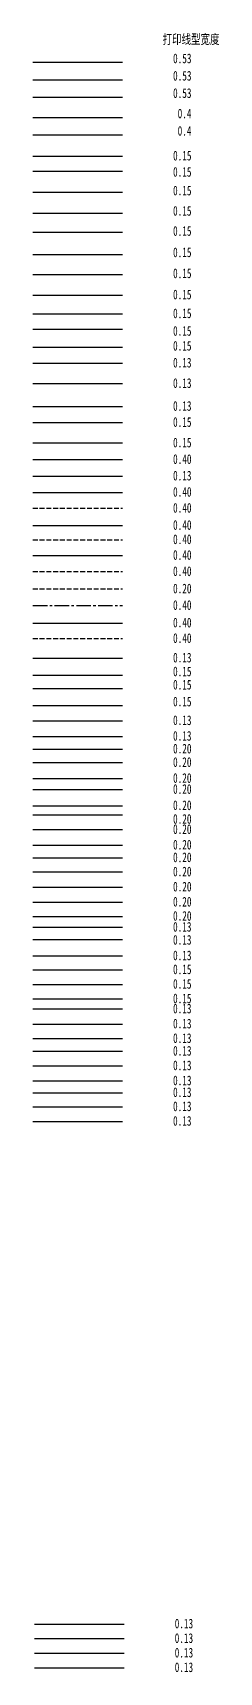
# Model space of a CAD drawing. Extents: x -25056 to 126333, y 0 to 1596596.
# Drawn here: x 116701 to 126333, y 57 to 85068 of the extents above; entities that cross this region are included whole.
import ezdxf

# ---------------------------------------------------------------- set-up
doc = ezdxf.new("R2010")
doc.units = 0
doc.header["$LTSCALE"] = 1000
for name, pattern in [('CENTER2', [1.125, 0.75, -0.125, 0.125, -0.125]), ('DASH', [0.35, 0.25, -0.1]), ('HIDDEN', [9.525, 6.35, -3.175])]:
    doc.linetypes.add(name, pattern=pattern)
for name, color, linetype in [('H-AI', 6, 'CONTINUOUS'), ('H-AI-CTRL', 6, 'HIDDEN'), ('H-AI-DIMS', 7, 'CONTINUOUS'), ('H-AI-INST', 6, 'CONTINUOUS'), ('H-AI-RECT', 7, 'CONTINUOUS'), ('H-BASE', 7, 'CONTINUOUS'), ('H-BASE-DIMS', 7, 'CONTINUOUS'), ('H-BUSH', 7, 'CONTINUOUS'), ('H-BUSH-DIMS', 7, 'CONTINUOUS'), ('H-DAPP-AAPP', 3, 'CONTINUOUS'), ('H-DAPP-ADAMP', 11, 'CONTINUOUS'), ('H-DAPP-DAMP', 3, 'CONTINUOUS'), ('H-DAPP-DAPP', 131, 'CONTINUOUS'), ('H-DAPP-DDAMP', 131, 'CONTINUOUS'), ('H-DAPP-DGRIL', 131, 'CONTINUOUS'), ('H-DAPP-EDAMP', 31, 'CONTINUOUS'), ('H-DAPP-FAPP', 3, 'CONTINUOUS'), ('H-DAPP-FDAMP', 161, 'CONTINUOUS'), ('H-DAPP-FGRIL', 161, 'CONTINUOUS'), ('H-DAPP-GRIL', 11, 'CONTINUOUS'), ('H-DIMS', 7, 'CONTINUOUS'), ('H-DIMS-DUAL', 7, 'CONTINUOUS'), ('H-DIMS-DUCT', 7, 'CONTINUOUS'), ('H-DIMS-EQUP', 7, 'CONTINUOUS'), ('H-DIMS-FIRE', 7, 'CONTINUOUS'), ('H-DIMS-VRV', 7, 'CONTINUOUS'), ('H-DUAL-FBOX', 131, 'CONTINUOUS'), ('H-DUCT', 2, 'CONTINUOUS'), ('H-DUCT-ACON', 2, 'CONTINUOUS'), ('H-DUCT-DUAL', 30, 'CONTINUOUS'), ('H-DUCT-FIRE', 20, 'CONTINUOUS'), ('H-DUCT-VENT', 2, 'CONTINUOUS'), ('H-EQUP', 4, 'CONTINUOUS'), ('H-EQUP-AHU', 4, 'CONTINUOUS'), ('H-EQUP-CHI', 4, 'CONTINUOUS'), ('H-EQUP-CT', 4, 'CONTINUOUS'), ('H-EQUP-ELSE', 4, 'CONTINUOUS'), ('H-EQUP-FANS', 4, 'CONTINUOUS'), ('H-EQUP-FBOX', 4, 'CONTINUOUS'), ('H-EQUP-FC', 4, 'CONTINUOUS'), ('H-EQUP-HEAT', 4, 'CONTINUOUS'), ('H-EQUP-HP', 4, 'CONTINUOUS'), ('H-EQUP-PUMP', 4, 'CONTINUOUS'), ('H-EQUP-SW', 4, 'CONTINUOUS'), ('H-EQUP-VRV', 4, 'CONTINUOUS'), ('H-FIRE-FBOX', 161, 'CONTINUOUS'), ('H-HOBU-DIMS', 7, 'CONTINUOUS'), ('H-HOLE', 7, 'CONTINUOUS'), ('h-hole-dims', 7, 'CONTINUOUS'), ('H-PAPP-DIMS', 7, 'CONTINUOUS'), ('H-PAPP-ELSE', 3, 'CONTINUOUS'), ('h-papp-evalv', 3, 'CONTINUOUS'), ('h-papp-valv', 3, 'CONTINUOUS'), ('H-PIPE', 1, 'CONTINUOUS'), ('H-PIPE-APPE', 7, 'CONTINUOUS'), ('H-PIPE-C', 4, 'DASH'), ('H-PIPE-CHR', 1, 'DASH'), ('H-PIPE-CHS', 1, 'CONTINUOUS'), ('H-PIPE-CR', 1, 'DASH'), ('H-PIPE-CS', 1, 'CONTINUOUS'), ('H-PIPE-CTR', 1, 'DASH'), ('H-PIPE-CTS', 1, 'CONTINUOUS'), ('H-PIPE-DIMS', 7, 'CONTINUOUS'), ('H-PIPE-HR', 1, 'DASH'), ('H-PIPE-HS', 1, 'CONTINUOUS'), ('H-PIPE-R', 1, 'CENTER2'), ('H-VALV-DIMS', 7, 'CONTINUOUS')]:
    doc.layers.add(name, color=color, linetype=linetype)
for name, color, linetype, plot in [('H-CON', 7, 'CONTINUOUS', False), ('H-CONA', 7, 'CONTINUOUS', False), ('H-CONS', 7, 'CONTINUOUS', False), ('H-CONW', 7, 'CONTINUOUS', False)]:
    doc.layers.add(name, color=color, linetype=linetype, plot=plot)
doc.styles.add('TH-STYLE1', font='STFANGSO.TTF', dxfattribs={"width": 0.7})

msp = doc.modelspace()

# ---------------------------------------------------------------- linework, layer by layer
at = {"layer": 'H-AI'}
msp.add_line((116701, 36482), (121336, 36482), dxfattribs=at)
at = {"layer": 'H-AI-CTRL'}
msp.add_line((116701, 34970), (121336, 34970), dxfattribs=at)
at = {"layer": 'H-AI-DIMS'}
msp.add_line((116701, 33667), (121336, 33667), dxfattribs=at)
at = {"layer": 'H-AI-INST'}
msp.add_line((116701, 35726), (121336, 35726), dxfattribs=at)
at = {"layer": 'H-AI-RECT'}
msp.add_line((116701, 34448), (121336, 34448), dxfattribs=at)
at = {"layer": 'H-BASE'}
msp.add_line((116701, 31500), (121336, 31500), dxfattribs=at)
at = {"layer": 'H-BASE-DIMS'}
msp.add_line((116701, 30107), (121336, 30107), dxfattribs=at)
at = {"layer": 'H-BUSH'}
msp.add_line((116701, 32911), (121336, 32911), dxfattribs=at)
at = {"layer": 'H-BUSH-DIMS'}
msp.add_line((116701, 29377), (121336, 29377), dxfattribs=at)
at = {"layer": 'H-CON'}
msp.add_line((116787, 1045), (121422, 1045), dxfattribs=at)
at = {"layer": 'H-CONA'}
msp.add_line((116787, 2555), (121422, 2555), dxfattribs=at)
at = {"layer": 'H-CONS'}
msp.add_line((116787, 290), (121422, 290), dxfattribs=at)
at = {"layer": 'H-CONW'}
msp.add_line((116787, 1800), (121422, 1800), dxfattribs=at)
at = {"layer": 'H-DAPP-AAPP'}
msp.add_line((116701, 78670), (121336, 78670), dxfattribs=at)
at = {"layer": 'H-DAPP-ADAMP'}
msp.add_line((116701, 73564), (121336, 73564), dxfattribs=at)
at = {"layer": 'H-DAPP-DAMP'}
msp.add_line((116701, 75713), (121336, 75713), dxfattribs=at)
at = {"layer": 'H-DAPP-DAPP'}
msp.add_line((116701, 76811), (121336, 76811), dxfattribs=at)
at = {"layer": 'H-DAPP-DDAMP'}
msp.add_line((116701, 71465), (121336, 71465), dxfattribs=at)
at = {"layer": 'H-DAPP-DGRIL'}
msp.add_line((116701, 68771), (121336, 68771), dxfattribs=at)
at = {"layer": 'H-DAPP-EDAMP'}
msp.add_line((116701, 74738), (121336, 74738), dxfattribs=at)
at = {"layer": 'H-DAPP-FAPP'}
msp.add_line((116701, 77899), (121336, 77899), dxfattribs=at)
at = {"layer": 'H-DAPP-FDAMP'}
msp.add_line((116701, 72526), (121336, 72526), dxfattribs=at)
at = {"layer": 'H-DAPP-FGRIL'}
msp.add_line((116701, 69694), (121336, 69694), dxfattribs=at)
at = {"layer": 'H-DAPP-GRIL'}
msp.add_line((116701, 70503), (121336, 70503), dxfattribs=at)
at = {"layer": 'H-DIMS'}
msp.add_line((116701, 38690), (121336, 38690), dxfattribs=at)
at = {"layer": 'H-DIMS-DUAL'}
msp.add_line((116701, 65694), (121336, 65694), dxfattribs=at)
at = {"layer": 'H-DIMS-DUCT'}
msp.add_line((116701, 67938), (121336, 67938), dxfattribs=at)
at = {"layer": 'H-DIMS-EQUP'}
msp.add_line((116701, 37202), (121336, 37202), dxfattribs=at)
at = {"layer": 'H-DIMS-FIRE'}
msp.add_line((116701, 66879), (121336, 66879), dxfattribs=at)
at = {"layer": 'H-DIMS-VRV'}
msp.add_line((116701, 38059), (121336, 38059), dxfattribs=at)
at = {"layer": 'H-DUAL-FBOX'}
msp.add_line((116701, 64860), (121336, 64860), dxfattribs=at)
at = {"layer": 'H-DUCT'}
msp.add_line((116701, 83537), (121336, 83537), dxfattribs=at)
at = {"layer": 'H-DUCT-ACON'}
msp.add_line((116701, 82637), (121336, 82637), dxfattribs=at)
at = {"layer": 'H-DUCT-DUAL'}
msp.add_line((116701, 79780), (121336, 79780), dxfattribs=at)
at = {"layer": 'H-DUCT-FIRE'}
msp.add_line((116701, 80680), (121336, 80680), dxfattribs=at)
at = {"layer": 'H-DUCT-VENT'}
msp.add_line((116701, 81737), (121336, 81737), dxfattribs=at)
at = {"layer": 'H-EQUP'}
msp.add_line((116701, 47925), (121336, 47925), dxfattribs=at)
at = {"layer": 'H-EQUP-AHU'}
msp.add_line((116701, 47228), (121336, 47228), dxfattribs=at)
at = {"layer": 'H-EQUP-CHI'}
msp.add_line((116701, 44510), (121336, 44510), dxfattribs=at)
at = {"layer": 'H-EQUP-CT'}
msp.add_line((116701, 42944), (121336, 42944), dxfattribs=at)
at = {"layer": 'H-EQUP-ELSE'}
msp.add_line((116701, 39250), (121336, 39250), dxfattribs=at)
at = {"layer": 'H-EQUP-FANS'}
msp.add_line((116701, 45830), (121336, 45830), dxfattribs=at)
at = {"layer": 'H-EQUP-FBOX'}
msp.add_line((116701, 46400), (121336, 46400), dxfattribs=at)
at = {"layer": 'H-EQUP-FC'}
msp.add_line((116701, 44988), (121336, 44988), dxfattribs=at)
at = {"layer": 'H-EQUP-HEAT'}
msp.add_line((116701, 40769), (121336, 40769), dxfattribs=at)
at = {"layer": 'H-EQUP-HP'}
msp.add_line((116701, 43750), (121336, 43750), dxfattribs=at)
at = {"layer": 'H-EQUP-PUMP'}
msp.add_line((116701, 41552), (121336, 41552), dxfattribs=at)
at = {"layer": 'H-EQUP-SW'}
msp.add_line((116701, 42288), (121336, 42288), dxfattribs=at)
at = {"layer": 'H-EQUP-VRV'}
msp.add_line((116701, 39987), (121336, 39987), dxfattribs=at)
at = {"layer": 'H-FIRE-FBOX'}
msp.add_line((116701, 63797), (121336, 63797), dxfattribs=at)
at = {"layer": 'H-HOBU-DIMS'}
msp.add_line((116701, 30719), (121336, 30719), dxfattribs=at)
at = {"layer": 'H-HOLE'}
msp.add_line((116701, 32256), (121336, 32256), dxfattribs=at)
at = {"layer": 'h-hole-dims'}
msp.add_line((116701, 28621), (121336, 28621), dxfattribs=at)
at = {"layer": 'H-PAPP-DIMS'}
msp.add_line((116701, 48585), (121336, 48585), dxfattribs=at)
at = {"layer": 'H-PAPP-ELSE'}
msp.add_line((116701, 50188), (121336, 50188), dxfattribs=at)
at = {"layer": 'h-papp-evalv'}
msp.add_line((116701, 51061), (121336, 51061), dxfattribs=at)
at = {"layer": 'h-papp-valv'}
msp.add_line((116701, 51752), (121336, 51752), dxfattribs=at)
at = {"layer": 'H-PIPE'}
msp.add_line((116701, 62937), (121336, 62937), dxfattribs=at)
at = {"layer": 'H-PIPE-APPE'}
msp.add_line((116701, 62081), (121336, 62081), dxfattribs=at)
at = {"layer": 'H-PIPE-C'}
msp.add_line((116701, 56228), (121336, 56228), dxfattribs=at)
at = {"layer": 'H-PIPE-CHR'}
msp.add_line((116701, 60410), (121336, 60410), dxfattribs=at)
at = {"layer": 'H-PIPE-CHS'}
msp.add_line((116701, 61238), (121336, 61238), dxfattribs=at)
at = {"layer": 'H-PIPE-CR'}
msp.add_line((116701, 57125), (121336, 57125), dxfattribs=at)
at = {"layer": 'H-PIPE-CS'}
msp.add_line((116701, 57965), (121336, 57965), dxfattribs=at)
at = {"layer": 'H-PIPE-CTR'}
msp.add_line((116701, 53656), (121336, 53656), dxfattribs=at)
at = {"layer": 'H-PIPE-CTS'}
msp.add_line((116701, 54462), (121336, 54462), dxfattribs=at)
at = {"layer": 'H-PIPE-DIMS'}
msp.add_line((116701, 52644), (121336, 52644), dxfattribs=at)
at = {"layer": 'H-PIPE-HR'}
msp.add_line((116701, 58781), (121336, 58781), dxfattribs=at)
at = {"layer": 'H-PIPE-HS'}
msp.add_line((116701, 59520), (121336, 59520), dxfattribs=at)
at = {"layer": 'H-PIPE-R'}
msp.add_line((116701, 55368), (121336, 55368), dxfattribs=at)
at = {"layer": 'H-VALV-DIMS'}
msp.add_line((116701, 49396), (121336, 49396), dxfattribs=at)

# ---------------------------------------------------------------- texts
at = {"layer": 'H-DIMS', "char_height": 500, "attachment_point": 9, "style": 'TH-STYLE1'}
for s, insert in [('打印线型宽度', (126351, 84424, 0)), ('0.53', (124904, 83482, 0)), ('0.53', (124904, 82582, 0)), ('0.53', (124904, 81682, 0)), ('0.4', (124904, 80624, 0)), ('0.4', (124904, 79724, 0)), ('0.15', (124904, 78441, 0)), ('0.15', (124904, 77600, 0)), ('0.15', (124904, 76629, 0)), ('0.15', (124904, 75578, 0)), ('0.15', (124904, 74533, 0)), ('0.15', (124904, 73426, 0)), ('0.15', (124904, 72338, 0)), ('0.15', (124904, 71240, 0)), ('0.15', (124904, 70263, 0)), ('0.15', (124904, 69351, 0)), ('0.15', (124904, 68579, 0)), ('0.13', (124904, 67705, 0)), ('0.13', (124904, 66646, 0)), ('0.13', (124904, 65460, 0)), ('0.15', (124904, 64627, 0)), ('0.15', (124904, 63563, 0)), ('0.40', (124904, 62704, 0)), ('0.13', (124904, 61848, 0)), ('0.40', (124904, 61005, 0)), ('0.40', (124904, 60177, 0)), ('0.40', (124904, 59287, 0)), ('0.40', (124904, 58547, 0)), ('0.40', (124904, 57732, 0)), ('0.40', (124904, 56891, 0)), ('0.20', (124904, 55994, 0)), ('0.40', (124904, 55135, 0)), ('0.40', (124904, 54228, 0)), ('0.40', (124904, 53422, 0)), ('0.13', (124904, 52411, 0)), ('0.15', (124904, 51696, 0)), ('0.15', (124904, 51006, 0)), ('0.15', (124904, 50133, 0)), ('0.13', (124904, 49163, 0)), ('0.13', (124904, 48352, 0)), ('0.20', (124904, 47692, 0)), ('0.20', (124904, 46994, 0)), ('0.20', (124904, 46167, 0)), ('0.20', (124904, 45597, 0)), ('0.20', (124904, 44755, 0)), ('0.20', (124904, 44045, 0)), ('0.20', (124904, 43517, 0)), ('0.20', (124904, 42711, 0)), ('0.20', (124904, 42055, 0)), ('0.20', (124904, 41319, 0)), ('0.20', (124904, 40536, 0)), ('0.20', (124904, 39754, 0)), ('0.20', (124904, 39017, 0)), ('0.13', (124904, 38451, 0)), ('0.13', (124904, 37776, 0)), ('0.13', (124904, 36969, 0)), ('0.15', (124904, 36248, 0)), ('0.15', (124904, 35493, 0)), ('0.15', (124904, 34737, 0)), ('0.13', (124904, 34214, 0)), ('0.13', (124904, 33434, 0)), ('0.13', (124904, 32678, 0)), ('0.13', (124904, 32023, 0)), ('0.13', (124904, 31267, 0)), ('0.13', (124904, 30486, 0)), ('0.13', (124904, 29874, 0)), ('0.13', (124904, 29144, 0)), ('0.13', (124904, 28388, 0)), ('0.13', (124990, 2322, 0)), ('0.13', (124990, 1567, 0)), ('0.13', (124990, 812, 0)), ('0.13', (124990, 57, 0))]:
    msp.add_mtext(s, dxfattribs=dict(at, insert=insert))

doc.saveas('drawing.dxf')
